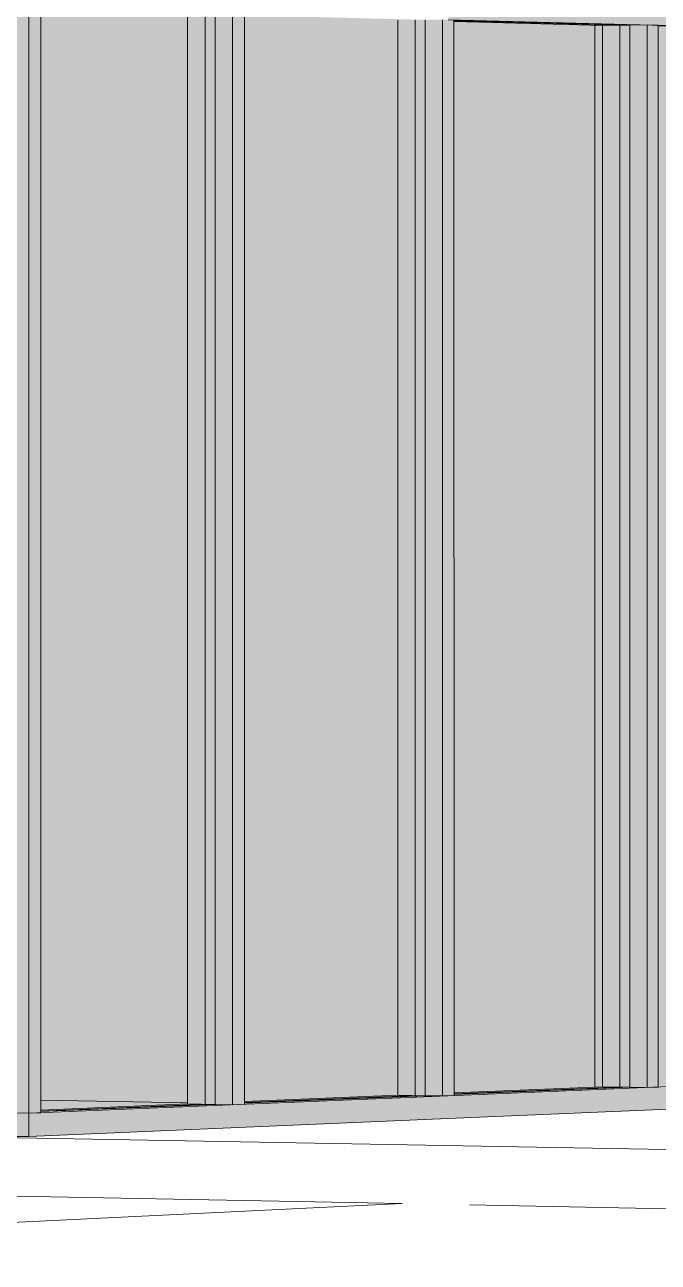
# Model space of a CAD drawing. Header units: inches. Extents: x 31155.6 to 31160.43, y 58.98 to 66.18.
# Drawn here: x 31156.244 to 31156.273, y 59.1286 to 59.1852 of the extents above; entities that cross this region are included whole.
import ezdxf

# ---------------------------------------------------------------- set-up
doc = ezdxf.new("R2010")
doc.units = ezdxf.units.IN
doc.header["$MEASUREMENT"] = 0
for name, color, linetype, lineweight in [('A-GLAZ-CURT', 52, 'Continuous', 9), ('A-GLAZ-CWMG', 51, 'Continuous', 9), ('Conc', 7, 'Continuous', 9), ('EOP-PR', 4, 'Continuous', 9), ('I-WALL', 2, 'Continuous', 13)]:
    doc.layers.add(name, color=color, linetype=linetype, lineweight=lineweight)

msp = doc.modelspace()

# ---------------------------------------------------------------- hatches: boundary and pattern name
at = {"layer": 'A-GLAZ-CURT', "transparency": 33554458}
for points in [[(31156.244747, 59.135526), (31156.252713, 59.135857), (31156.252712, 59.18572), (31156.244746, 59.185925), (31156.244747, 59.135856)], [(31156.254055, 59.135912), (31156.26232, 59.136255), (31156.262319, 59.185472), (31156.254054, 59.185685), (31156.254055, 59.136255)], [(31156.263642, 59.13631), (31156.271681, 59.136644), (31156.271679, 59.185231), (31156.26364, 59.185438), (31156.263642, 59.136644)]]:
    msp.add_hatch(color=256, dxfattribs=at).paths.add_polyline_path(points, flags=0)
at = {"layer": 'A-GLAZ-CURT', "transparency": 33554593}
msp.add_hatch(color=256, dxfattribs=at).paths.add_polyline_path([(31156.272983, 59.136698), (31156.280805, 59.137023), (31156.280803, 59.184996), (31156.272982, 59.185198), (31156.272983, 59.137022)], flags=0)
at = {"layer": 'A-GLAZ-CWMG'}
for points in [[(31156.244196, 59.135455), (31156.244195, 59.186506), (31156.242114, 59.186484), (31156.242115, 59.135491), (31156.243444, 59.135468)], [(31156.244196, 59.135455), (31156.244746, 59.135478), (31156.244745, 59.186492), (31156.244195, 59.186506), (31156.244196, 59.135878)], [(31156.272726, 59.185233), (31156.272726, 59.186266), (31156.263378, 59.186521), (31156.263378, 59.185474), (31156.268589, 59.185339)], [(31156.252713, 59.135857), (31156.252712, 59.18572), (31156.251451, 59.185707), (31156.251452, 59.135878)], [(31156.253517, 59.135843), (31156.253516, 59.185728), (31156.252712, 59.18572), (31156.252713, 59.135857), (31156.252857, 59.135854)], [(31156.253517, 59.135843), (31156.254054, 59.135865), (31156.254053, 59.185715), (31156.253516, 59.185728), (31156.253517, 59.145464)], [(31156.281837, 59.184997), (31156.281837, 59.186018), (31156.272726, 59.186266), (31156.272726, 59.185233), (31156.28171, 59.185001)], [(31156.26232, 59.136255), (31156.262319, 59.185472), (31156.261067, 59.185459), (31156.261068, 59.136276)], [(31156.263117, 59.136242), (31156.263116, 59.185481), (31156.262319, 59.185472), (31156.26232, 59.136255), (31156.262462, 59.136253)], [(31156.263117, 59.136242), (31156.263641, 59.136264), (31156.26364, 59.185467), (31156.263116, 59.185481), (31156.263117, 59.145462)], [(31156.270437, 59.185219), (31156.271328, 59.18524), (31156.26364, 59.185438), (31156.263643, 59.185393), (31156.270087, 59.185228)], [(31156.271681, 59.136644), (31156.271679, 59.185231), (31156.270437, 59.185219), (31156.270438, 59.136664)], [(31156.271679, 59.185231), (31156.271678, 59.18526), (31156.271368, 59.185239)], [(31156.272472, 59.136631), (31156.272471, 59.185239), (31156.271679, 59.185231), (31156.271681, 59.136644), (31156.271822, 59.136642)], [(31156.272472, 59.136631), (31156.272982, 59.136652), (31156.272963, 59.185226), (31156.272471, 59.185239), (31156.272472, 59.145461)], [(31156.279571, 59.184984), (31156.2805, 59.185004), (31156.272982, 59.185198), (31156.272984, 59.185153), (31156.277339, 59.185041)], [(31156.263379, 59.135206), (31156.272727, 59.135608), (31156.272727, 59.136642), (31156.263379, 59.136253)], [(31156.272727, 59.135608), (31156.281839, 59.136), (31156.281839, 59.137021), (31156.272727, 59.136642)], [(31156.253786, 59.134793), (31156.263379, 59.135206), (31156.263379, 59.136253), (31156.253786, 59.135854)], [(31156.244196, 59.134381), (31156.244196, 59.135455), (31156.242115, 59.135491), (31156.242115, 59.134418), (31156.243444, 59.134394)], [(31156.244196, 59.134381), (31156.253786, 59.134793), (31156.253786, 59.135854), (31156.244196, 59.135455)]]:
    msp.add_hatch(color=256, dxfattribs=at).paths.add_polyline_path(points, flags=0)
at = {"layer": 'I-WALL'}
h = msp.add_hatch(color=256, dxfattribs=at)
h.paths.add_polyline_path([(31156.251469, 59.135931), (31156.251468, 59.185652), (31156.244769, 59.185825), (31156.24477, 59.136044), (31156.251468, 59.135931)], flags=0)
h.paths.add_polyline_path([(31156.254072, 59.135981), (31156.261077, 59.136284), (31156.261076, 59.185404), (31156.25407, 59.185585), (31156.254072, 59.13625)], flags=0)
h.paths.add_polyline_path([(31156.236967, 59.136175), (31156.236943, 59.185887), (31156.226731, 59.185773), (31156.226732, 59.136348), (31156.236966, 59.136175)], flags=0)
h.paths.add_polyline_path([(31156.26365, 59.136381), (31156.270087, 59.13665), (31156.270085, 59.185228), (31156.266714, 59.185302), (31156.266683, 59.185259), (31156.263648, 59.185337), (31156.26365, 59.136641)], flags=0)
msp.add_hatch(color=256, dxfattribs=at).paths.add_polyline_path([(31156.270087, 59.13665), (31156.270438, 59.136675), (31156.270437, 59.185219), (31156.270085, 59.185212), (31156.270087, 59.136675)], flags=0)

# ---------------------------------------------------------------- linework, layer by layer
at = {"layer": 'A-GLAZ-CURT'}
for p, q in [((31156.252253, 59.185715), (31156.252254, 59.135864)), ((31156.252713, 59.135857), (31156.252712, 59.18572)), ((31156.261863, 59.185468), (31156.261865, 59.136263)), ((31156.26232, 59.136255), (31156.262319, 59.185472)), ((31156.271679, 59.185231), (31156.26364, 59.185438)), ((31156.263641, 59.185422), (31156.271227, 59.185227)), ((31156.271679, 59.185231), (31156.271227, 59.185227)), ((31156.271227, 59.185227), (31156.271229, 59.136651)), ((31156.271681, 59.136644), (31156.271679, 59.185231)), ((31156.280803, 59.184996), (31156.272982, 59.185198)), ((31156.271229, 59.136651), (31156.263642, 59.136337)), ((31156.263642, 59.13631), (31156.271681, 59.136644)), ((31156.271229, 59.136651), (31156.271681, 59.136644)), ((31156.254055, 59.135912), (31156.26232, 59.136255)), ((31156.261865, 59.136263), (31156.254056, 59.135939)), ((31156.261865, 59.136263), (31156.26232, 59.136255)), ((31156.252254, 59.135864), (31156.244747, 59.135553)), ((31156.244747, 59.135526), (31156.252713, 59.135857)), ((31156.252254, 59.135864), (31156.252713, 59.135857))]:
    msp.add_line(p, q, dxfattribs=at)
at = {"layer": 'A-GLAZ-CWMG'}
for p, q in [((31156.244195, 59.186506), (31156.244196, 59.135455)), ((31156.244745, 59.186492), (31156.244746, 59.135478)), ((31156.253516, 59.185728), (31156.253517, 59.135843)), ((31156.254053, 59.185715), (31156.254054, 59.135865)), ((31156.251452, 59.135878), (31156.251451, 59.185707)), ((31156.261068, 59.136276), (31156.261067, 59.185459)), ((31156.263116, 59.185481), (31156.263117, 59.136242)), ((31156.272726, 59.185233), (31156.263378, 59.185474)), ((31156.26364, 59.185467), (31156.263641, 59.136264)), ((31156.270437, 59.185219), (31156.263642, 59.185393)), ((31156.270437, 59.185219), (31156.271679, 59.185231)), ((31156.270438, 59.136664), (31156.270437, 59.185219)), ((31156.271679, 59.185231), (31156.272471, 59.185239)), ((31156.272471, 59.185239), (31156.272981, 59.185226)), ((31156.272471, 59.185239), (31156.272472, 59.136631)), ((31156.281837, 59.184997), (31156.272726, 59.185233)), ((31156.272981, 59.185226), (31156.272982, 59.136652)), ((31156.263379, 59.136253), (31156.272727, 59.136642)), ((31156.263643, 59.136383), (31156.270438, 59.136664)), ((31156.271681, 59.136644), (31156.270438, 59.136664)), ((31156.272472, 59.136631), (31156.271681, 59.136644)), ((31156.272982, 59.136652), (31156.272472, 59.136631)), ((31156.272727, 59.136642), (31156.281839, 59.137021)), ((31156.253786, 59.135854), (31156.263379, 59.136253)), ((31156.254056, 59.135986), (31156.261068, 59.136276)), ((31156.26232, 59.136255), (31156.261068, 59.136276)), ((31156.263117, 59.136242), (31156.26232, 59.136255)), ((31156.263641, 59.136264), (31156.263117, 59.136242)), ((31156.272727, 59.135608), (31156.281839, 59.136)), ((31156.244196, 59.135455), (31156.242115, 59.135491)), ((31156.244196, 59.135455), (31156.242115, 59.135491)), ((31156.244196, 59.135455), (31156.253786, 59.135854)), ((31156.244746, 59.135478), (31156.244196, 59.135455)), ((31156.244196, 59.134381), (31156.244196, 59.135455)), ((31156.244748, 59.1356), (31156.251452, 59.135878)), ((31156.252713, 59.135857), (31156.251452, 59.135878)), ((31156.253517, 59.135843), (31156.252713, 59.135857)), ((31156.254054, 59.135865), (31156.253517, 59.135843)), ((31156.263379, 59.135206), (31156.272727, 59.135608)), ((31156.244196, 59.134381), (31156.253786, 59.134793)), ((31156.253786, 59.134793), (31156.263379, 59.135206)), ((31156.243444, 59.134394), (31156.244196, 59.134381))]:
    msp.add_line(p, q, dxfattribs=at)
at = {"layer": 'Conc'}
for p, q in [((31156.26127, 59.131319), (31155.599173, 59.144107)), ((31156.24286, 59.134337), (31156.286811, 59.133553)), ((31156.276219, 59.13103), (31156.264345, 59.131259))]:
    msp.add_line(p, q, dxfattribs=at)
at = {"layer": 'EOP-PR'}
msp.add_line((31156.205606, 59.128636), (31156.26127, 59.131319), dxfattribs=at)
at = {"layer": 'I-WALL'}
for p, q in [((31156.270087, 59.13665), (31156.270085, 59.185228)), ((31156.24477, 59.136044), (31156.251469, 59.135931))]:
    msp.add_line(p, q, dxfattribs=at)

doc.saveas('drawing.dxf')
